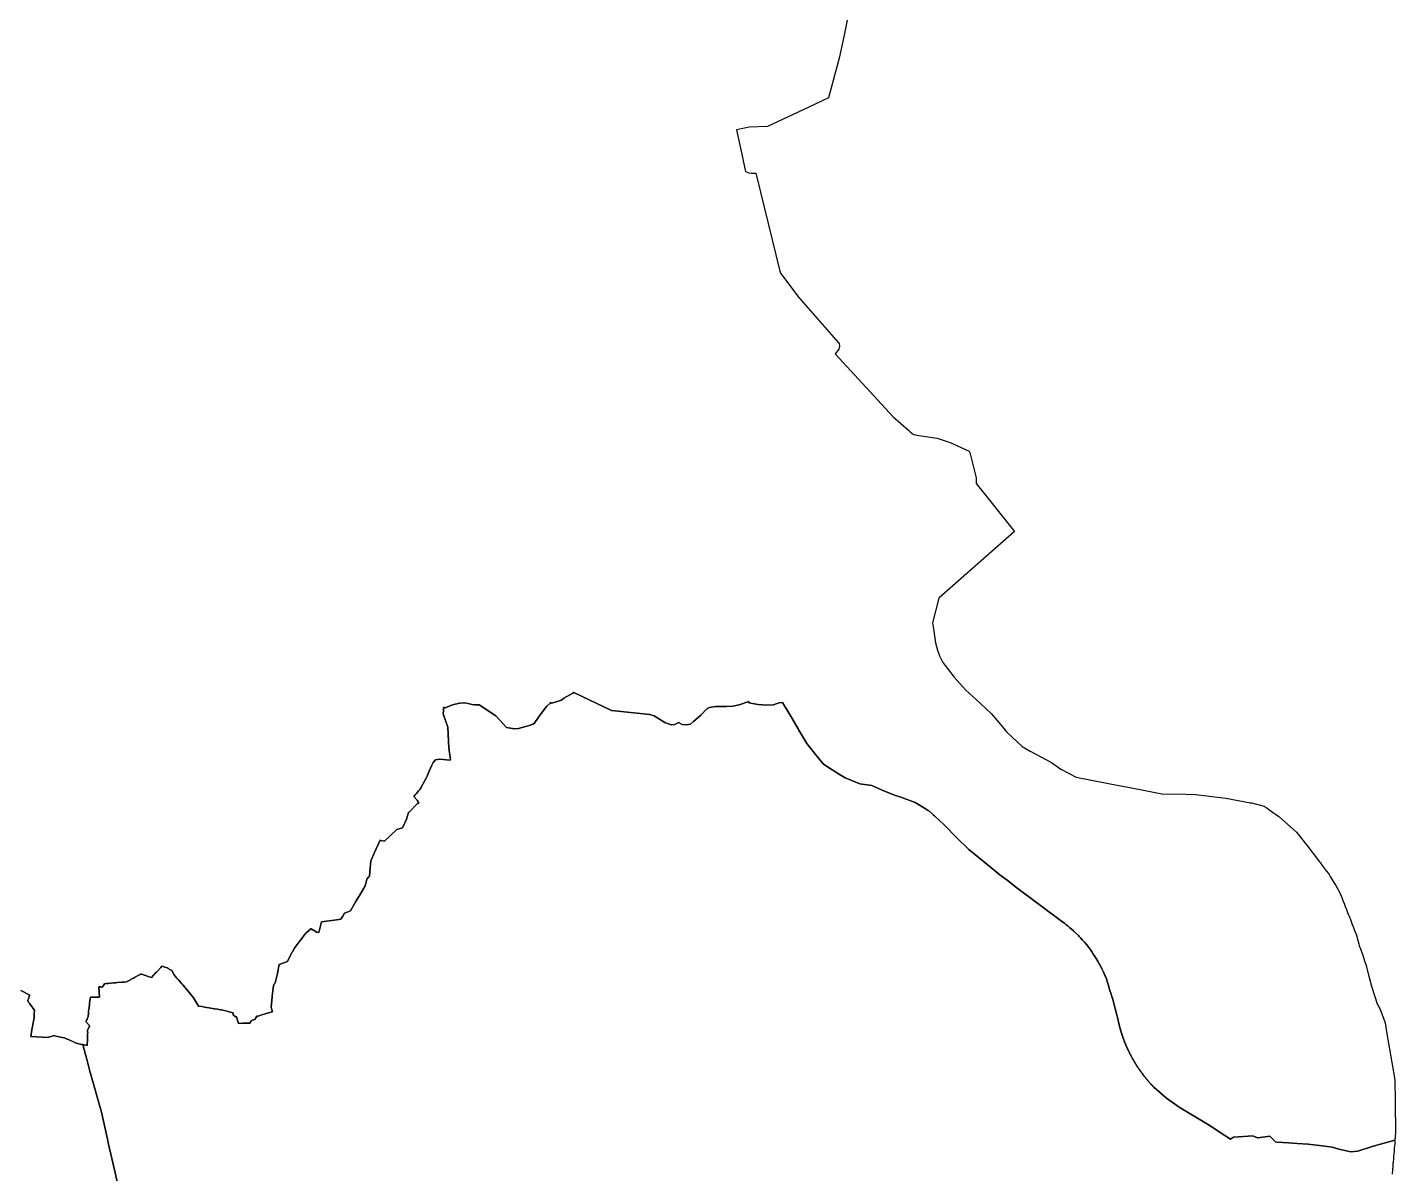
# Model space of a CAD drawing. Header units: inches. Extents: x 130170 to 284068, y 377793 to 804530.
# Drawn here: x 193601 to 203800, y 645302 to 653844 of the extents above; entities that cross this region are included whole.
import ezdxf

# ---------------------------------------------------------------- set-up
doc = ezdxf.new("R2010")
doc.units = ezdxf.units.IN
doc.header["$MEASUREMENT"] = 0
doc.layers.add('muni_il', color=7, linetype='Continuous')

msp = doc.modelspace()

# ---------------------------------------------------------------- linework, layer by layer
at = {"layer": 'muni_il'}
for points in [[(199712, 653898), (199689, 653786), (199652, 653613), (199572, 653319), (199427, 653250), (199119, 653106), (198982, 653101), (198888, 653079), (198934, 652864), (198937, 652848), (198955, 652770), (198980, 652760), (198998, 652757), (199011, 652756), (199030, 652757), (199035, 652737), (199211, 652027), (199213, 652019), (199215, 652013), (199352, 651831), (199648, 651494), (199651, 651491), (199654, 651466), (199649, 651445), (199622, 651411), (200054, 650941), (200168, 650842), (200182, 650830), (200205, 650810), (200209, 650808), (200212, 650810), (200228, 650805), (200383, 650782), (200480, 650750), (200622, 650686), (200625, 650676), (200674, 650486), (200674, 650445), (200958, 650086), (200394, 649591), (200347, 649405), (200355, 649361), (200370, 649256), (200386, 649203), (200401, 649160), (200425, 649110), (200510, 649001), (200595, 648906), (200676, 648832), (200711, 648800), (200785, 648731), (200870, 648630), (200900, 648595), (201015, 648485), (201076, 648450), (201235, 648366), (201305, 648316), (201419, 648256), (201532, 648234), (201673, 648207), (201895, 648164), (202058, 648132), (202236, 648130), (202310, 648126), (202535, 648100), (202717, 648065), (202726, 648064), (202819, 648040), (202842, 648024), (202892, 647989), (202901, 647983), (202904, 647981), (202930, 647964), (203060, 647845), (203135, 647752), (203138, 647749), (203224, 647636), (203233, 647625), (203239, 647617), (203253, 647598), (203283, 647559), (203299, 647537), (203305, 647530), (203313, 647515), (203327, 647492), (203340, 647470), (203353, 647448), (203366, 647426), (203379, 647404), (203381, 647400), (203389, 647382), (203398, 647359), (203406, 647337), (203415, 647315), (203424, 647292), (203433, 647270), (203442, 647248), (203447, 647236), (203451, 647225), (203456, 647214), (203460, 647203), (203468, 647181), (203476, 647158), (203485, 647136), (203494, 647114), (203503, 647091), (203507, 647079), (203511, 647066), (203518, 647041), (203525, 647015), (203529, 646999), (203533, 646988), (203555, 646930), (203569, 646888), (203578, 646859), (203600, 646774), (203620, 646699), (203622, 646692), (203663, 646566), (203681, 646531), (203721, 646426), (203732, 646359), (203749, 646260), (203795, 646000), (203794, 645977), (203794, 645962), (203796, 645882), (203796, 645832), (203800, 645606), (203795, 645552), (203793, 645552), (203624, 645503), (203517, 645469), (203467, 645465), (203421, 645474), (203377, 645483), (203326, 645500), (203253, 645508), (203147, 645520), (203065, 645526), (203002, 645531), (202918, 645537), (202904, 645538), (202864, 645579), (202863, 645580), (202772, 645568), (202771, 645568), (202741, 645581), (202739, 645582), (202592, 645574), (202568, 645559), (202493, 645608), (202429, 645650), (202410, 645662), (202187, 645796), (202091, 645863), (201998, 645946), (201996, 645947), (201995, 645949), (201994, 645950), (201992, 645951), (201991, 645952), (201990, 645954), (201989, 645955), (201988, 645956), (201986, 645957), (201985, 645959), (201984, 645960), (201983, 645961), (201982, 645963), (201980, 645964), (201979, 645965), (201978, 645967), (201977, 645968), (201976, 645969), (201974, 645970), (201973, 645972), (201972, 645973), (201971, 645974), (201970, 645976), (201968, 645977), (201967, 645978), (201966, 645980), (201965, 645981), (201964, 645982), (201963, 645984), (201961, 645985), (201960, 645986), (201959, 645988), (201958, 645989), (201957, 645990), (201956, 645992), (201955, 645993), (201953, 645994), (201952, 645996), (201951, 645997), (201950, 645998), (201949, 646000), (201948, 646001), (201947, 646002), (201945, 646004), (201944, 646005), (201943, 646006), (201942, 646008), (201941, 646009), (201940, 646011), (201939, 646012), (201938, 646013), (201936, 646015), (201935, 646016), (201934, 646017), (201933, 646019), (201932, 646020), (201931, 646022), (201930, 646023), (201929, 646024), (201928, 646026), (201927, 646027), (201925, 646028), (201924, 646030), (201923, 646031), (201922, 646033), (201921, 646034), (201920, 646035), (201919, 646037), (201918, 646038), (201917, 646040), (201916, 646041), (201915, 646043), (201914, 646044), (201913, 646045), (201912, 646047), (201910, 646048), (201909, 646050), (201908, 646051), (201907, 646052), (201906, 646054), (201905, 646055), (201904, 646057), (201903, 646058), (201902, 646060), (201901, 646061), (201900, 646062), (201899, 646064), (201898, 646065), (201897, 646067), (201896, 646068), (201895, 646070), (201894, 646071), (201893, 646073), (201892, 646074), (201891, 646075), (201890, 646077), (201889, 646078), (201888, 646080), (201887, 646081), (201886, 646083), (201885, 646084), (201884, 646086), (201883, 646087), (201882, 646089), (201881, 646090), (201880, 646091), (201879, 646093), (201878, 646094), (201877, 646096), (201876, 646097), (201875, 646099), (201874, 646100), (201873, 646102), (201872, 646103), (201871, 646105), (201870, 646106), (201869, 646108), (201868, 646109), (201867, 646111), (201867, 646112), (201866, 646114), (201865, 646115), (201864, 646117), (201863, 646118), (201862, 646120), (201861, 646121), (201860, 646123), (201859, 646124), (201858, 646126), (201857, 646127), (201856, 646129), (201855, 646130), (201855, 646132), (201854, 646133), (201853, 646135), (201852, 646136), (201851, 646138), (201850, 646139), (201849, 646141), (201848, 646142), (201847, 646144), (201846, 646145), (201846, 646147), (201845, 646148), (201844, 646150), (201843, 646152), (201842, 646153), (201841, 646155), (201840, 646156), (201839, 646158), (201839, 646159), (201838, 646161), (201837, 646162), (201836, 646164), (201835, 646165), (201834, 646167), (201833, 646169), (201833, 646170), (201832, 646172), (201831, 646173), (201830, 646175), (201829, 646176), (201828, 646178), (201828, 646179), (201827, 646181), (201826, 646183), (201825, 646184), (201824, 646186), (201824, 646187), (201823, 646189), (201822, 646190), (201821, 646192), (201820, 646193), (201819, 646195), (201819, 646197), (201818, 646198), (201817, 646200), (201816, 646201), (201816, 646203), (201815, 646205), (201814, 646206), (201813, 646208), (201812, 646209), (201812, 646211), (201811, 646212), (201810, 646214), (201809, 646216), (201809, 646217), (201808, 646219), (201807, 646220), (201806, 646222), (201806, 646224), (201805, 646225), (201804, 646227), (201803, 646228), (201803, 646230), (201802, 646232), (201801, 646233), (201800, 646235), (201800, 646236), (201799, 646238), (201798, 646240), (201797, 646241), (201797, 646243), (201796, 646245), (201795, 646246), (201795, 646248), (201794, 646249), (201793, 646251), (201792, 646253), (201792, 646254), (201791, 646256), (201790, 646257), (201790, 646259), (201789, 646261), (201788, 646262), (201788, 646264), (201787, 646266), (201786, 646267), (201786, 646269), (201785, 646270), (201784, 646272), (201784, 646274), (201783, 646275), (201782, 646277), (201782, 646279), (201781, 646280), (201780, 646282), (201780, 646284), (201779, 646285), (201778, 646287), (201778, 646289), (201777, 646290), (201776, 646292), (201776, 646293), (201775, 646295), (201775, 646297), (201774, 646298), (201773, 646300), (201773, 646302), (201772, 646303), (201771, 646305), (201771, 646307), (201770, 646308), (201770, 646310), (201769, 646312), (201768, 646313), (201768, 646315), (201767, 646317), (201767, 646318), (201766, 646320), (201766, 646322), (201765, 646323), (201764, 646325), (201764, 646327), (201763, 646328), (201763, 646330), (201762, 646332), (201762, 646333), (201761, 646335), (201760, 646337), (201760, 646338), (201759, 646340), (201759, 646342), (201758, 646343), (201758, 646345), (201757, 646347), (201757, 646348), (201756, 646350), (201756, 646352), (201755, 646354), (201754, 646355), (201754, 646357), (201753, 646359), (201753, 646360), (201752, 646362), (201752, 646364), (201751, 646365), (201751, 646367), (201750, 646369), (201750, 646370), (201749, 646372), (201749, 646374), (201748, 646375), (201748, 646377), (201747, 646379), (201747, 646381), (201746, 646382), (201746, 646384), (201746, 646386), (201745, 646387), (201745, 646389), (201744, 646391), (201744, 646392), (201743, 646394), (201743, 646396), (201742, 646398), (201742, 646399), (201741, 646401), (201741, 646403), (201741, 646404), (201740, 646406), (201740, 646408), (201739, 646410), (201739, 646411), (201738, 646413), (201738, 646415), (201738, 646416), (201737, 646418), (201737, 646420), (201728, 646456), (201724, 646474), (201699, 646570), (201692, 646599), (201682, 646630), (201680, 646638), (201668, 646674), (201662, 646694), (201645, 646752), (201645, 646752), (201645, 646754), (201644, 646755), (201643, 646757), (201643, 646759), (201642, 646760), (201641, 646762), (201641, 646763), (201640, 646765), (201640, 646765), (201639, 646767), (201638, 646768), (201638, 646770), (201637, 646771), (201636, 646773), (201636, 646775), (201635, 646776), (201634, 646778), (201633, 646779), (201633, 646781), (201632, 646783), (201631, 646784), (201630, 646786), (201630, 646787), (201629, 646789), (201628, 646791), (201627, 646792), (201627, 646794), (201626, 646795), (201625, 646797), (201624, 646799), (201624, 646800), (201622, 646803), (201610, 646828), (201594, 646859), (201593, 646861), (201592, 646862), (201591, 646863), (201591, 646865), (201590, 646866), (201589, 646867), (201588, 646869), (201588, 646870), (201587, 646871), (201586, 646873), (201585, 646874), (201584, 646875), (201583, 646877), (201579, 646886), (201562, 646913), (201543, 646943), (201537, 646953), (201528, 646966), (201513, 646986), (201497, 647006), (201481, 647026), (201466, 647042), (201452, 647058), (201442, 647068), (201435, 647076), (201412, 647098), (201398, 647111), (201381, 647126), (201369, 647136), (201358, 647146), (201345, 647156), (201331, 647167), (201320, 647176), (200967, 647440), (200915, 647480), (200850, 647527), (200752, 647608), (200618, 647718), (200527, 647806), (200432, 647904), (200406, 647927), (200363, 647967), (200355, 647974), (200343, 647985), (200318, 648007), (200315, 648008), (200300, 648017), (200218, 648068), (200111, 648106), (200064, 648123), (199973, 648158), (199896, 648193), (199805, 648206), (199698, 648252), (199647, 648281), (199586, 648320), (199535, 648353), (199499, 648397), (199410, 648507), (199352, 648607), (199347, 648616), (199301, 648694), (199257, 648767), (199252, 648775), (199229, 648813), (199206, 648809), (199182, 648802), (199162, 648795), (199114, 648792), (199049, 648798), (198979, 648811), (198978, 648814), (198978, 648821), (198906, 648796), (198860, 648786), (198813, 648783), (198731, 648783), (198686, 648775), (198666, 648766), (198622, 648718), (198567, 648670), (198544, 648651), (198514, 648647), (198483, 648648), (198454, 648664), (198428, 648648), (198399, 648646), (198353, 648663), (198274, 648712), (198242, 648723), (197955, 648753), (197674, 648886), (197667, 648882), (197600, 648844), (197583, 648831), (197511, 648807), (197505, 648812), (197495, 648804), (197473, 648784), (197454, 648760), (197412, 648703), (197403, 648691), (197394, 648679), (197382, 648659), (197369, 648650), (197365, 648648), (197341, 648641), (197324, 648636), (197261, 648618), (197233, 648616), (197188, 648623), (197172, 648625), (197092, 648712), (197065, 648731), (197041, 648748), (196969, 648794), (196965, 648795), (196962, 648795), (196929, 648795), (196862, 648809), (196825, 648807), (196789, 648800), (196771, 648795), (196728, 648778), (196717, 648773), (196714, 648774), (196703, 648776), (196703, 648768), (196702, 648745), (196701, 648734), (196701, 648732), (196701, 648729), (196735, 648628), (196744, 648473), (196754, 648387), (196752, 648382), (196672, 648390), (196643, 648385), (196625, 648366), (196615, 648346), (196596, 648300), (196581, 648264), (196577, 648254), (196535, 648177), (196526, 648165), (196516, 648153), (196509, 648144), (196501, 648135), (196493, 648124), (196483, 648112), (196507, 648085), (196519, 648065), (196512, 648061), (196510, 648059), (196447, 647996), (196443, 647992), (196428, 647942), (196401, 647883), (196398, 647878), (196356, 647866), (196264, 647780), (196235, 647785), (196231, 647786), (196231, 647786), (196187, 647689), (196164, 647638), (196163, 647637), (196161, 647633), (196156, 647578), (196152, 647521), (196148, 647513), (196145, 647510), (196131, 647497), (196119, 647446), (196074, 647369), (196073, 647368), (196073, 647367), (196052, 647334), (196009, 647260), (195986, 647251), (195965, 647243), (195952, 647220), (195938, 647198), (195938, 647198), (195925, 647196), (195793, 647179), (195793, 647179), (195788, 647158), (195773, 647099), (195757, 647101), (195746, 647108), (195716, 647127), (195715, 647127), (195676, 647094), (195672, 647088), (195640, 647043), (195627, 647030), (195589, 646979), (195579, 646958), (195578, 646956), (195573, 646948), (195546, 646895), (195545, 646895), (195540, 646882), (195479, 646861), (195479, 646860), (195466, 646796), (195465, 646793), (195449, 646724), (195447, 646720), (195437, 646703), (195426, 646623), (195425, 646620), (195418, 646543), (195420, 646531), (195420, 646531), (195429, 646507), (195429, 646507), (195399, 646501), (195350, 646485), (195322, 646476), (195312, 646474), (195296, 646450), (195290, 646448), (195276, 646446), (195273, 646439), (195265, 646435), (195263, 646423), (195249, 646423), (195231, 646423), (195206, 646422), (195176, 646421), (195160, 646470), (195154, 646471), (195153, 646471), (195136, 646484), (195135, 646501), (195116, 646505), (195104, 646508), (195097, 646510), (195081, 646514), (195071, 646516), (195059, 646519), (195044, 646522), (195042, 646523), (195019, 646526), (194999, 646529), (194994, 646530), (194970, 646534), (194922, 646542), (194904, 646546), (194878, 646550), (194840, 646611), (194840, 646612), (194829, 646625), (194809, 646649), (194797, 646663), (194783, 646680), (194779, 646685), (194777, 646687), (194774, 646691), (194759, 646708), (194753, 646715), (194741, 646730), (194730, 646743), (194730, 646744), (194730, 646744), (194727, 646747), (194726, 646749), (194724, 646750), (194719, 646754), (194716, 646757), (194711, 646764), (194705, 646771), (194694, 646785), (194688, 646796), (194680, 646812), (194678, 646815), (194659, 646826), (194654, 646829), (194652, 646830), (194645, 646834), (194644, 646834), (194643, 646835), (194637, 646837), (194626, 646840), (194625, 646840), (194605, 646848), (194601, 646845), (194601, 646844), (194595, 646838), (194567, 646806), (194562, 646803), (194549, 646787), (194544, 646782), (194527, 646764), (194527, 646764), (194510, 646769), (194448, 646790), (194448, 646789), (194422, 646775), (194404, 646765), (194400, 646763), (194393, 646759), (194376, 646750), (194370, 646746), (194356, 646738), (194346, 646733), (194341, 646731), (194339, 646730), (194322, 646729), (194316, 646729), (194315, 646728), (194309, 646728), (194307, 646728), (194306, 646728), (194274, 646725), (194273, 646725), (194259, 646724), (194245, 646723), (194223, 646721), (194204, 646719), (194197, 646718), (194188, 646718), (194177, 646717), (194177, 646717), (194168, 646704), (194160, 646691), (194155, 646692), (194152, 646693), (194142, 646693), (194136, 646694), (194134, 646694), (194138, 646617), (194098, 646616), (194072, 646616), (194071, 646616), (194065, 646571), (194064, 646560), (194062, 646541), (194061, 646534), (194060, 646526), (194058, 646512), (194056, 646493), (194054, 646475), (194051, 646466), (194050, 646462), (194046, 646453), (194042, 646445), (194038, 646435), (194057, 646413), (194066, 646403), (194062, 646395), (194054, 646378), (194050, 646372), (194050, 646369), (194050, 646368), (194050, 646363), (194050, 646361), (194050, 646359), (194051, 646357), (194050, 646342), (194050, 646329), (194049, 646304), (194049, 646304), (194047, 646256), (194014, 646263), (194006, 646265), (193994, 646267), (193976, 646272), (193966, 646274), (193956, 646278), (193944, 646283), (193900, 646303), (193899, 646304), (193897, 646304), (193877, 646313), (193861, 646317), (193813, 646327), (193801, 646330), (193753, 646317), (193628, 646323), (193627, 646323), (193626, 646323), (193635, 646374), (193638, 646390), (193639, 646393), (193643, 646417), (193645, 646424), (193648, 646442), (193649, 646446), (193650, 646456), (193651, 646458), (193652, 646466), (193652, 646477), (193652, 646478), (193652, 646480), (193653, 646495), (193653, 646500), (193654, 646515), (193654, 646520), (193642, 646535), (193642, 646536), (193634, 646546), (193634, 646547), (193617, 646570), (193616, 646571), (193608, 646582), (193604, 646587), (193606, 646593), (193608, 646600), (193609, 646605), (193618, 646629), (193618, 646633), (193614, 646635), (193552, 646666)], [(194295, 645134), (194248, 645340), (194207, 645522), (194199, 645559), (194199, 645559), (194199, 645559), (194154, 645759), (194068, 646066), (194046, 646144), (194034, 646189), (194014, 646263), (194047, 646256), (194049, 646304), (194049, 646304), (194050, 646329), (194050, 646342), (194051, 646357), (194050, 646359), (194050, 646361), (194050, 646363), (194050, 646368), (194050, 646369), (194050, 646372), (194054, 646378), (194062, 646395), (194066, 646403), (194057, 646413), (194038, 646435), (194042, 646445), (194046, 646453), (194050, 646462), (194051, 646466), (194054, 646475), (194056, 646493), (194058, 646512), (194060, 646526), (194061, 646534), (194062, 646541), (194064, 646560), (194065, 646571), (194071, 646616), (194072, 646616), (194098, 646616), (194138, 646617), (194134, 646694), (194136, 646694), (194142, 646693), (194152, 646693), (194155, 646692), (194160, 646691), (194168, 646704), (194177, 646717), (194177, 646717), (194188, 646718), (194197, 646718), (194204, 646719), (194223, 646721), (194245, 646723), (194259, 646724), (194273, 646725), (194274, 646725), (194306, 646728), (194307, 646728), (194309, 646728), (194315, 646728), (194316, 646729), (194322, 646729), (194339, 646730), (194341, 646731), (194346, 646733), (194356, 646738), (194370, 646746), (194376, 646750), (194393, 646759), (194400, 646763), (194404, 646765), (194422, 646775), (194448, 646789), (194448, 646790), (194510, 646769), (194527, 646764), (194527, 646764), (194544, 646782), (194549, 646787), (194562, 646803), (194567, 646806), (194595, 646838), (194601, 646844), (194601, 646845), (194605, 646848), (194625, 646840), (194626, 646840), (194637, 646837), (194643, 646835), (194644, 646834), (194645, 646834), (194652, 646830), (194654, 646829), (194659, 646826), (194678, 646815), (194680, 646812), (194688, 646796), (194694, 646785), (194705, 646771), (194711, 646764), (194716, 646757), (194719, 646754), (194724, 646750), (194726, 646749), (194727, 646747), (194730, 646744), (194730, 646744), (194730, 646743), (194741, 646730), (194753, 646715), (194759, 646708), (194774, 646691), (194777, 646687), (194779, 646685), (194783, 646680), (194797, 646663), (194809, 646649), (194829, 646625), (194840, 646612), (194840, 646611), (194878, 646550), (194904, 646546), (194922, 646542), (194970, 646534), (194994, 646530), (194999, 646529), (195019, 646526), (195042, 646523), (195044, 646522), (195059, 646519), (195071, 646516), (195081, 646514), (195097, 646510), (195104, 646508), (195116, 646505), (195135, 646501), (195136, 646484), (195153, 646471), (195154, 646471), (195160, 646470), (195176, 646421), (195206, 646422), (195231, 646423), (195249, 646423), (195263, 646423), (195265, 646435), (195273, 646439), (195276, 646446), (195290, 646448), (195296, 646450), (195312, 646474), (195322, 646476), (195350, 646485), (195399, 646501), (195429, 646507), (195429, 646507), (195420, 646531), (195420, 646531), (195418, 646543), (195425, 646620), (195426, 646623), (195437, 646703), (195447, 646720), (195449, 646724), (195465, 646793), (195466, 646796), (195479, 646860), (195479, 646861), (195540, 646882), (195545, 646895), (195546, 646895), (195573, 646948), (195578, 646956), (195579, 646958), (195589, 646979), (195627, 647030), (195640, 647043), (195672, 647088), (195676, 647094), (195715, 647127), (195716, 647127), (195746, 647108), (195757, 647101), (195773, 647099), (195788, 647158), (195793, 647179), (195793, 647179), (195925, 647196), (195938, 647198), (195938, 647198), (195952, 647220), (195965, 647243), (195986, 647251), (196009, 647260), (196052, 647334), (196073, 647367), (196073, 647368), (196074, 647369), (196119, 647446), (196131, 647497), (196145, 647510), (196148, 647513), (196152, 647521), (196156, 647578), (196161, 647633), (196163, 647637), (196164, 647638), (196187, 647689), (196231, 647786), (196231, 647786), (196235, 647785), (196264, 647780), (196356, 647866), (196398, 647878), (196401, 647883), (196428, 647942), (196443, 647992), (196447, 647996), (196510, 648059), (196512, 648061), (196519, 648065), (196507, 648085), (196483, 648112), (196493, 648124), (196501, 648135), (196509, 648144), (196516, 648153), (196526, 648165), (196535, 648177), (196577, 648254), (196581, 648264), (196596, 648300), (196615, 648346), (196625, 648366), (196643, 648385), (196672, 648390), (196752, 648382), (196754, 648387), (196744, 648473), (196735, 648628), (196701, 648729), (196701, 648732), (196701, 648734), (196702, 648745), (196703, 648768), (196703, 648768), (196703, 648776), (196714, 648774), (196717, 648773), (196728, 648778), (196771, 648795), (196789, 648800), (196825, 648807), (196862, 648809), (196929, 648795), (196962, 648795), (196965, 648795), (196969, 648794), (197041, 648748), (197065, 648731), (197092, 648712), (197172, 648625), (197188, 648623), (197233, 648616), (197261, 648618), (197324, 648636), (197341, 648641), (197365, 648648), (197369, 648650), (197382, 648659), (197394, 648679), (197403, 648691), (197412, 648703), (197454, 648760), (197473, 648784), (197495, 648804), (197505, 648812), (197511, 648807), (197583, 648831), (197600, 648844), (197667, 648882), (197674, 648886), (197955, 648753), (198242, 648723), (198274, 648712), (198353, 648663), (198399, 648646), (198428, 648648), (198454, 648664), (198483, 648648), (198514, 648647), (198544, 648651), (198567, 648670), (198622, 648718), (198666, 648766), (198686, 648775), (198731, 648783), (198813, 648783), (198860, 648786), (198906, 648796), (198978, 648821), (198978, 648814), (198979, 648811), (199049, 648798), (199114, 648792), (199162, 648795), (199182, 648802), (199206, 648809), (199229, 648813), (199252, 648775), (199257, 648767), (199301, 648694), (199347, 648616), (199352, 648607), (199410, 648507), (199499, 648397), (199535, 648353), (199586, 648320), (199647, 648281), (199698, 648252), (199805, 648206), (199896, 648193), (199973, 648158), (200064, 648123), (200111, 648106), (200218, 648068), (200300, 648017), (200315, 648008), (200318, 648007), (200343, 647985), (200355, 647974), (200363, 647967), (200406, 647927), (200432, 647904), (200527, 647806), (200618, 647718), (200752, 647608), (200850, 647527), (200915, 647480), (200967, 647440), (201320, 647176), (201331, 647167), (201345, 647156), (201358, 647146), (201369, 647136), (201381, 647126), (201398, 647111), (201412, 647098), (201435, 647076), (201442, 647068), (201452, 647058), (201466, 647042), (201481, 647026), (201497, 647006), (201513, 646986), (201528, 646966), (201537, 646953), (201543, 646943), (201562, 646913), (201579, 646886), (201583, 646877), (201584, 646875), (201585, 646874), (201586, 646873), (201587, 646871), (201588, 646870), (201588, 646869), (201589, 646867), (201590, 646866), (201591, 646865), (201591, 646863), (201592, 646862), (201593, 646861), (201594, 646859), (201610, 646828), (201622, 646803), (201624, 646800), (201624, 646799), (201625, 646797), (201626, 646795), (201627, 646794), (201627, 646792), (201628, 646791), (201629, 646789), (201630, 646787), (201630, 646786), (201631, 646784), (201632, 646783), (201633, 646781), (201633, 646779), (201634, 646778), (201635, 646776), (201636, 646775), (201636, 646773), (201637, 646771), (201638, 646770), (201638, 646768), (201639, 646767), (201640, 646765), (201640, 646765), (201641, 646763), (201641, 646762), (201642, 646760), (201643, 646759), (201643, 646757), (201644, 646755), (201645, 646754), (201645, 646752), (201645, 646752), (201662, 646694), (201668, 646674), (201680, 646638), (201682, 646630), (201692, 646599), (201699, 646570), (201724, 646474), (201728, 646456), (201737, 646420), (201737, 646418), (201738, 646416), (201738, 646415), (201738, 646413), (201739, 646411), (201739, 646410), (201740, 646408), (201740, 646406), (201741, 646404), (201741, 646403), (201741, 646401), (201742, 646399), (201742, 646398), (201743, 646396), (201743, 646394), (201744, 646392), (201744, 646391), (201745, 646389), (201745, 646387), (201746, 646386), (201746, 646384), (201746, 646382), (201747, 646381), (201747, 646379), (201748, 646377), (201748, 646375), (201749, 646374), (201749, 646372), (201750, 646370), (201750, 646369), (201751, 646367), (201751, 646365), (201752, 646364), (201752, 646362), (201753, 646360), (201753, 646359), (201754, 646357), (201754, 646355), (201755, 646354), (201756, 646352), (201756, 646350), (201757, 646348), (201757, 646347), (201758, 646345), (201758, 646343), (201759, 646342), (201759, 646340), (201760, 646338), (201760, 646337), (201761, 646335), (201762, 646333), (201762, 646332), (201763, 646330), (201763, 646328), (201764, 646327), (201764, 646325), (201765, 646323), (201766, 646322), (201766, 646320), (201767, 646318), (201767, 646317), (201768, 646315), (201768, 646313), (201769, 646312), (201770, 646310), (201770, 646308), (201771, 646307), (201771, 646305), (201772, 646303), (201773, 646302), (201773, 646300), (201774, 646298), (201775, 646297), (201775, 646295), (201776, 646293), (201776, 646292), (201777, 646290), (201778, 646289), (201778, 646287), (201779, 646285), (201780, 646284), (201780, 646282), (201781, 646280), (201782, 646279), (201782, 646277), (201783, 646275), (201784, 646274), (201784, 646272), (201785, 646270), (201786, 646269), (201786, 646267), (201787, 646266), (201788, 646264), (201788, 646262), (201789, 646261), (201790, 646259), (201790, 646257), (201791, 646256), (201792, 646254), (201792, 646253), (201793, 646251), (201794, 646249), (201795, 646248), (201795, 646246), (201796, 646245), (201797, 646243), (201797, 646241), (201798, 646240), (201799, 646238), (201800, 646236), (201800, 646235), (201801, 646233), (201802, 646232), (201803, 646230), (201803, 646228), (201804, 646227), (201805, 646225), (201806, 646224), (201806, 646222), (201807, 646220), (201808, 646219), (201809, 646217), (201809, 646216), (201810, 646214), (201811, 646212), (201812, 646211), (201812, 646209), (201813, 646208), (201814, 646206), (201815, 646205), (201816, 646203), (201816, 646201), (201817, 646200), (201818, 646198), (201819, 646197), (201819, 646195), (201820, 646193), (201821, 646192), (201822, 646190), (201823, 646189), (201824, 646187), (201824, 646186), (201825, 646184), (201826, 646183), (201827, 646181), (201828, 646179), (201828, 646178), (201829, 646176), (201830, 646175), (201831, 646173), (201832, 646172), (201833, 646170), (201833, 646169), (201834, 646167), (201835, 646165), (201836, 646164), (201837, 646162), (201838, 646161), (201839, 646159), (201839, 646158), (201840, 646156), (201841, 646155), (201842, 646153), (201843, 646152), (201844, 646150), (201845, 646148), (201846, 646147), (201846, 646145), (201847, 646144), (201848, 646142), (201849, 646141), (201850, 646139), (201851, 646138), (201852, 646136), (201853, 646135), (201854, 646133), (201855, 646132), (201855, 646130), (201856, 646129), (201857, 646127), (201858, 646126), (201859, 646124), (201860, 646123), (201861, 646121), (201862, 646120), (201863, 646118), (201864, 646117), (201865, 646115), (201866, 646114), (201867, 646112), (201867, 646111), (201868, 646109), (201869, 646108), (201870, 646106), (201871, 646105), (201872, 646103), (201873, 646102), (201874, 646100), (201875, 646099), (201876, 646097), (201877, 646096), (201878, 646094), (201879, 646093), (201880, 646091), (201881, 646090), (201882, 646089), (201883, 646087), (201884, 646086), (201885, 646084), (201886, 646083), (201887, 646081), (201888, 646080), (201889, 646078), (201890, 646077), (201891, 646075), (201892, 646074), (201893, 646073), (201894, 646071), (201895, 646070), (201896, 646068), (201897, 646067), (201898, 646065), (201899, 646064), (201900, 646062), (201901, 646061), (201902, 646060), (201903, 646058), (201904, 646057), (201905, 646055), (201906, 646054), (201907, 646052), (201908, 646051), (201909, 646050), (201910, 646048), (201912, 646047), (201913, 646045), (201914, 646044), (201915, 646043), (201916, 646041), (201917, 646040), (201918, 646038), (201919, 646037), (201920, 646035), (201921, 646034), (201922, 646033), (201923, 646031), (201924, 646030), (201925, 646028), (201927, 646027), (201928, 646026), (201929, 646024), (201930, 646023), (201931, 646022), (201932, 646020), (201933, 646019), (201934, 646017), (201935, 646016), (201936, 646015), (201938, 646013), (201939, 646012), (201940, 646011), (201941, 646009), (201942, 646008), (201943, 646006), (201944, 646005), (201945, 646004), (201947, 646002), (201948, 646001), (201949, 646000), (201950, 645998), (201951, 645997), (201952, 645996), (201953, 645994), (201955, 645993), (201956, 645992), (201957, 645990), (201958, 645989), (201959, 645988), (201960, 645986), (201961, 645985), (201963, 645984), (201964, 645982), (201965, 645981), (201966, 645980), (201967, 645978), (201968, 645977), (201970, 645976), (201971, 645974), (201972, 645973), (201973, 645972), (201974, 645970), (201976, 645969), (201977, 645968), (201978, 645967), (201979, 645965), (201980, 645964), (201982, 645963), (201983, 645961), (201984, 645960), (201985, 645959), (201986, 645957), (201988, 645956), (201989, 645955), (201990, 645954), (201991, 645952), (201992, 645951), (201994, 645950), (201995, 645949), (201996, 645947), (201998, 645946), (202091, 645863), (202187, 645796), (202410, 645662), (202429, 645650), (202493, 645608), (202568, 645559), (202592, 645574), (202739, 645582), (202741, 645581), (202771, 645568), (202772, 645568), (202863, 645580), (202864, 645579), (202904, 645538), (202918, 645537), (203002, 645531), (203065, 645526), (203147, 645520), (203253, 645508), (203326, 645500), (203377, 645483), (203421, 645474), (203467, 645465), (203517, 645469), (203624, 645503), (203793, 645552), (203795, 645552), (203794, 645542), (203794, 645532), (203793, 645522), (203792, 645512), (203791, 645503), (203790, 645493), (203789, 645483), (203788, 645473), (203788, 645463), (203787, 645454), (203786, 645444), (203785, 645434), (203784, 645424), (203784, 645415), (203783, 645405), (203782, 645395), (203781, 645385), (203780, 645376), (203780, 645366), (203779, 645356), (203778, 645346), (203777, 645337), (203776, 645327), (203776, 645317), (203775, 645307), (203774, 645297)], [(193552, 646666), (193614, 646635), (193618, 646633), (193618, 646629), (193609, 646605), (193608, 646600), (193606, 646593), (193604, 646587), (193608, 646582), (193616, 646571), (193617, 646570), (193634, 646547), (193634, 646546), (193642, 646536), (193642, 646535), (193654, 646520), (193654, 646515), (193653, 646500), (193653, 646495), (193652, 646480), (193652, 646478), (193652, 646477), (193652, 646466), (193651, 646458), (193650, 646456), (193649, 646446), (193648, 646442), (193645, 646424), (193643, 646417), (193639, 646393), (193638, 646390), (193635, 646374), (193626, 646323), (193627, 646323), (193628, 646323), (193753, 646317), (193801, 646330), (193813, 646327), (193861, 646317), (193877, 646313), (193897, 646304), (193899, 646304), (193900, 646303), (193944, 646283), (193956, 646278), (193966, 646274), (193976, 646272), (193994, 646267), (194006, 646265), (194014, 646263), (194034, 646189), (194046, 646144), (194068, 646066), (194154, 645759), (194199, 645559), (194199, 645559), (194199, 645559), (194207, 645522), (194248, 645340), (194295, 645134)]]:
    msp.add_lwpolyline(points, dxfattribs=at)

doc.saveas('drawing.dxf')
